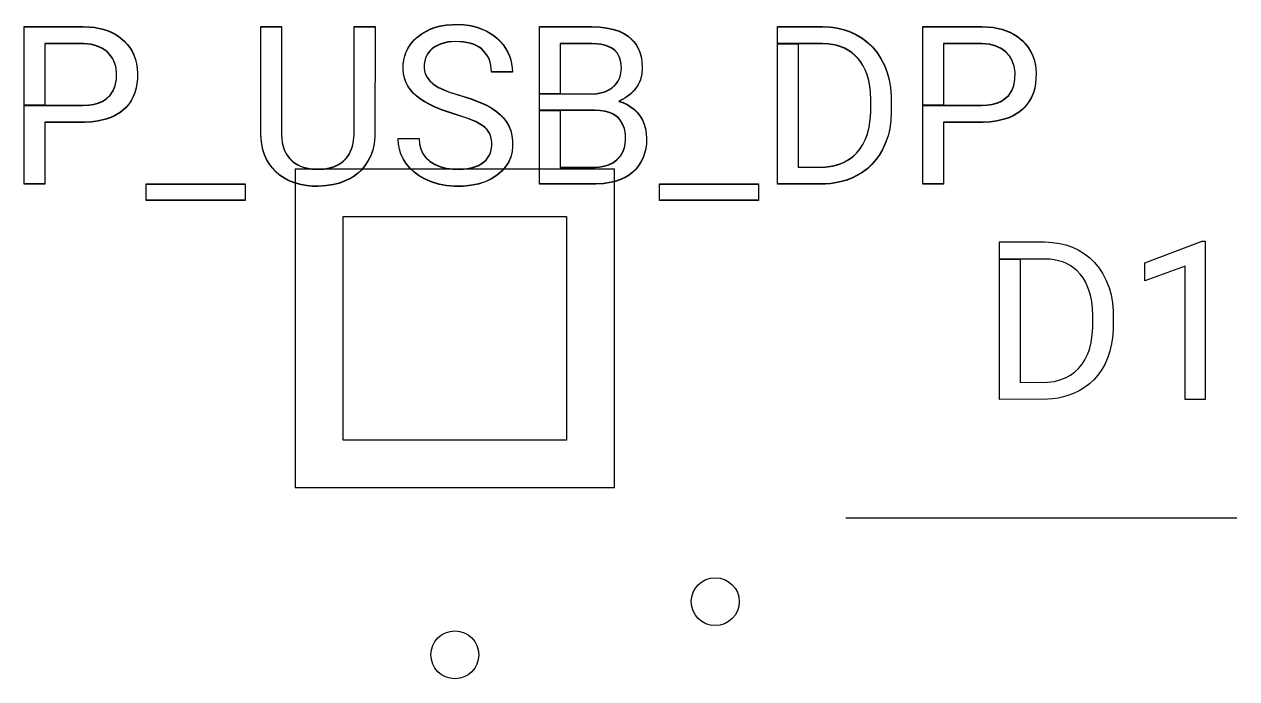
# Model space of a CAD drawing. Header units: inches. Extents: x 3.88 to 7.82, y -6.06 to -2.14.
# Drawn here: x 7.1575 to 7.4567, y -4.0707 to -3.9092 of the extents above; entities that cross this region are included whole.
import ezdxf

# ---------------------------------------------------------------- set-up
doc = ezdxf.new("R2010")
doc.units = ezdxf.units.IN
doc.header["$MEASUREMENT"] = 0
doc.layers.add('F.Silkscreen', color=41, linetype='CONTINUOUS', true_color=0xf2eda1)

msp = doc.modelspace()

# ---------------------------------------------------------------- linework, layer by layer
at = {"layer": 'F.Silkscreen', "linetype": 'CONTINUOUS'}
for p, q in [((7.15754, -3.914), (7.15754, -3.90978)), ((7.15754, -3.90978), (7.17207, -3.90978)), ((7.15754, -3.91407), (7.15754, -3.90986)), ((7.15754, -3.90986), (7.17207, -3.90986)), ((7.17207, -3.90978), (7.17361, -3.90985)), ((7.17207, -3.90986), (7.17361, -3.90993)), ((7.17361, -3.90985), (7.17489, -3.90999)), ((7.21593, -3.93624), (7.21593, -3.90978)), ((7.21593, -3.90978), (7.22101, -3.90978)), ((7.21593, -3.93632), (7.21593, -3.90986)), ((7.21593, -3.90986), (7.22101, -3.90986)), ((7.22101, -3.90978), (7.22101, -3.93647)), ((7.22101, -3.90986), (7.22101, -3.93655)), ((7.23891, -3.93651), (7.23892, -3.90978)), ((7.23891, -3.93659), (7.23892, -3.90986)), ((7.23892, -3.90978), (7.24408, -3.90978)), ((7.23892, -3.90986), (7.24408, -3.90986)), ((7.24408, -3.90978), (7.24405, -3.93705)), ((7.24408, -3.90986), (7.24405, -3.93713)), ((7.25892, -3.90998), (7.26014, -3.90965)), ((7.25892, -3.91006), (7.26014, -3.90973)), ((7.26014, -3.90965), (7.26161, -3.9094)), ((7.26014, -3.90973), (7.26161, -3.90948)), ((7.26161, -3.9094), (7.26315, -3.90926)), ((7.26161, -3.90948), (7.26315, -3.90934)), ((7.26315, -3.90926), (7.26461, -3.90924)), ((7.26315, -3.90934), (7.26461, -3.90931)), ((7.26461, -3.90924), (7.26595, -3.90931)), ((7.26461, -3.90931), (7.26595, -3.90938)), ((7.26595, -3.90931), (7.26735, -3.90949)), ((7.26595, -3.90938), (7.26735, -3.90956)), ((7.26735, -3.90949), (7.26848, -3.90972)), ((7.26735, -3.90956), (7.26848, -3.9098)), ((7.26848, -3.90972), (7.26956, -3.91003)), ((7.26848, -3.9098), (7.26956, -3.9101)), ((7.28463, -3.914), (7.28463, -3.90978)), ((7.28463, -3.90978), (7.2975, -3.90978)), ((7.28463, -3.91407), (7.28463, -3.90986)), ((7.28463, -3.90986), (7.2975, -3.90986)), ((7.2975, -3.90978), (7.29957, -3.90987)), ((7.2975, -3.90986), (7.29957, -3.90995)), ((7.29957, -3.90987), (7.30129, -3.91009)), ((7.34337, -3.914), (7.34337, -3.90978)), ((7.34337, -3.90978), (7.35447, -3.90978)), ((7.34337, -3.91407), (7.34337, -3.90986)), ((7.34337, -3.90986), (7.35447, -3.90986)), ((7.35447, -3.90978), (7.35648, -3.90989)), ((7.35447, -3.90986), (7.35648, -3.90997)), ((7.35648, -3.90989), (7.3581, -3.91013)), ((7.37923, -3.914), (7.37923, -3.90978)), ((7.37923, -3.90978), (7.39376, -3.90978)), ((7.37923, -3.91407), (7.37923, -3.90986)), ((7.37923, -3.90986), (7.39376, -3.90986)), ((7.39376, -3.90978), (7.3953, -3.90985)), ((7.39376, -3.90986), (7.3953, -3.90993)), ((7.3953, -3.90985), (7.39658, -3.90999)), ((7.17361, -3.90993), (7.17489, -3.91006)), ((7.17489, -3.90999), (7.17709, -3.91045)), ((7.17489, -3.91006), (7.17709, -3.91053)), ((7.17709, -3.91045), (7.17818, -3.9108)), ((7.17709, -3.91053), (7.17818, -3.91088)), ((7.17818, -3.9108), (7.17906, -3.91117)), ((7.17818, -3.91088), (7.17906, -3.91125)), ((7.17906, -3.91117), (7.18002, -3.91168)), ((7.17906, -3.91125), (7.18002, -3.91175)), ((7.18002, -3.91168), (7.1808, -3.91217)), ((7.18002, -3.91175), (7.1808, -3.91225)), ((7.1808, -3.91217), (7.1822, -3.91332)), ((7.1808, -3.91225), (7.1822, -3.9134)), ((7.25374, -3.91311), (7.25459, -3.91232)), ((7.25374, -3.91319), (7.25459, -3.9124)), ((7.25459, -3.91232), (7.25553, -3.91161)), ((7.25459, -3.9124), (7.25553, -3.91168)), ((7.25553, -3.91161), (7.25667, -3.91092)), ((7.25553, -3.91168), (7.25667, -3.91099)), ((7.25667, -3.91092), (7.25776, -3.9104)), ((7.25667, -3.91099), (7.25776, -3.91048)), ((7.25776, -3.9104), (7.25892, -3.90998)), ((7.25776, -3.91048), (7.25892, -3.91006)), ((7.26956, -3.91003), (7.2715, -3.91082)), ((7.26956, -3.9101), (7.2715, -3.9109)), ((7.2715, -3.91082), (7.27243, -3.91134)), ((7.2715, -3.9109), (7.27243, -3.91142)), ((7.27243, -3.91134), (7.27337, -3.91199)), ((7.27243, -3.91142), (7.27337, -3.91206)), ((7.27337, -3.91199), (7.27424, -3.9127)), ((7.27337, -3.91206), (7.27424, -3.91277)), ((7.27424, -3.9127), (7.27502, -3.91347)), ((7.27424, -3.91277), (7.27502, -3.91355)), ((7.29957, -3.90995), (7.30129, -3.91017)), ((7.30129, -3.91009), (7.30286, -3.91043)), ((7.30129, -3.91017), (7.30286, -3.91051)), ((7.30286, -3.91043), (7.30427, -3.9109)), ((7.30286, -3.91051), (7.30427, -3.91098)), ((7.30427, -3.9109), (7.30553, -3.9115)), ((7.30427, -3.91098), (7.30553, -3.91158)), ((7.30553, -3.9115), (7.30642, -3.91207)), ((7.30553, -3.91158), (7.30642, -3.91215)), ((7.30642, -3.91207), (7.30722, -3.91272)), ((7.30642, -3.91215), (7.30722, -3.9128)), ((7.30722, -3.91272), (7.30792, -3.91346)), ((7.30722, -3.9128), (7.30792, -3.91354)), ((7.35648, -3.90997), (7.3581, -3.9102)), ((7.3581, -3.91013), (7.35979, -3.91053)), ((7.3581, -3.9102), (7.35979, -3.91061)), ((7.35979, -3.91053), (7.36127, -3.91105)), ((7.35979, -3.91061), (7.36127, -3.91112)), ((7.36127, -3.91105), (7.3628, -3.91176)), ((7.36127, -3.91112), (7.3628, -3.91183)), ((7.3628, -3.91176), (7.36435, -3.9127)), ((7.3628, -3.91183), (7.36435, -3.91277)), ((7.36435, -3.9127), (7.36566, -3.9137)), ((7.36435, -3.91277), (7.36566, -3.91378)), ((7.3953, -3.90993), (7.39658, -3.91006)), ((7.39658, -3.90999), (7.39878, -3.91045)), ((7.39658, -3.91006), (7.39878, -3.91053)), ((7.39878, -3.91045), (7.39972, -3.91075)), ((7.39878, -3.91053), (7.39972, -3.91083)), ((7.39972, -3.91075), (7.40075, -3.91117)), ((7.39972, -3.91083), (7.40075, -3.91125)), ((7.40075, -3.91117), (7.40172, -3.91168)), ((7.40075, -3.91125), (7.40172, -3.91175)), ((7.40172, -3.91168), (7.40249, -3.91217)), ((7.40172, -3.91175), (7.40249, -3.91225)), ((7.40249, -3.91217), (7.4039, -3.91332)), ((7.40249, -3.91225), (7.4039, -3.9134)), ((7.15754, -3.92923), (7.15754, -3.914)), ((7.15754, -3.92931), (7.15754, -3.91407)), ((7.17215, -3.914), (7.16266, -3.914)), ((7.16266, -3.914), (7.16266, -3.92923)), ((7.17215, -3.91407), (7.16266, -3.91407)), ((7.16266, -3.91407), (7.16266, -3.92931)), ((7.17406, -3.91418), (7.17215, -3.914)), ((7.17406, -3.91426), (7.17215, -3.91407)), ((7.17547, -3.91454), (7.17406, -3.91418)), ((7.17547, -3.91462), (7.17406, -3.91426)), ((7.1768, -3.91515), (7.17547, -3.91454)), ((7.1768, -3.91523), (7.17547, -3.91462)), ((7.17796, -3.91597), (7.1768, -3.91515)), ((7.17796, -3.91605), (7.1768, -3.91523)), ((7.1822, -3.91332), (7.18301, -3.9142)), ((7.1822, -3.9134), (7.18301, -3.91428)), ((7.18301, -3.9142), (7.18362, -3.91501)), ((7.18301, -3.91428), (7.18362, -3.91509)), ((7.18362, -3.91501), (7.18415, -3.91588)), ((7.18362, -3.91509), (7.18415, -3.91596)), ((7.18415, -3.91588), (7.18459, -3.9168)), ((7.25177, -3.916), (7.25224, -3.91506)), ((7.25177, -3.91608), (7.25224, -3.91513)), ((7.25224, -3.91506), (7.25292, -3.91405)), ((7.25224, -3.91513), (7.25292, -3.91413)), ((7.25292, -3.91405), (7.25374, -3.91311)), ((7.25292, -3.91413), (7.25374, -3.91319)), ((7.25766, -3.91574), (7.25721, -3.9163)), ((7.25766, -3.91582), (7.25721, -3.91638)), ((7.2582, -3.91524), (7.25766, -3.91574)), ((7.2582, -3.91532), (7.25766, -3.91582)), ((7.25889, -3.91474), (7.2582, -3.91524)), ((7.25889, -3.91482), (7.2582, -3.91532)), ((7.25957, -3.91436), (7.25889, -3.91474)), ((7.25957, -3.91444), (7.25889, -3.91482)), ((7.26033, -3.91404), (7.25957, -3.91436)), ((7.26033, -3.91412), (7.25957, -3.91444)), ((7.26115, -3.91379), (7.26033, -3.91404)), ((7.26115, -3.91387), (7.26033, -3.91412)), ((7.26203, -3.91361), (7.26115, -3.91379)), ((7.26203, -3.91369), (7.26115, -3.91387)), ((7.264, -3.91345), (7.26203, -3.91361)), ((7.264, -3.91353), (7.26203, -3.91369)), ((7.26594, -3.91354), (7.264, -3.91345)), ((7.26594, -3.91362), (7.264, -3.91353)), ((7.26767, -3.91389), (7.26594, -3.91354)), ((7.26767, -3.91396), (7.26594, -3.91362)), ((7.26844, -3.91415), (7.26767, -3.91389)), ((7.26844, -3.91423), (7.26767, -3.91396)), ((7.26916, -3.91448), (7.26844, -3.91415)), ((7.26916, -3.91456), (7.26844, -3.91423)), ((7.26983, -3.91487), (7.26916, -3.91448)), ((7.26983, -3.91495), (7.26916, -3.91456)), ((7.27043, -3.91533), (7.26983, -3.91487)), ((7.27043, -3.91541), (7.26983, -3.91495)), ((7.27097, -3.91585), (7.27043, -3.91533)), ((7.27097, -3.91593), (7.27043, -3.91541)), ((7.27145, -3.91642), (7.27097, -3.91585)), ((7.27502, -3.91347), (7.27567, -3.91424)), ((7.27502, -3.91355), (7.27567, -3.91432)), ((7.27567, -3.91424), (7.2763, -3.91514)), ((7.27567, -3.91432), (7.2763, -3.91522)), ((7.2763, -3.91514), (7.27683, -3.9161)), ((7.2763, -3.91522), (7.27683, -3.91617)), ((7.28463, -3.92636), (7.28463, -3.914)), ((7.28463, -3.92644), (7.28463, -3.91407)), ((7.29766, -3.914), (7.28975, -3.914)), ((7.28975, -3.914), (7.28975, -3.92636)), ((7.29766, -3.91408), (7.28975, -3.91407)), ((7.28975, -3.91407), (7.28975, -3.92644)), ((7.29878, -3.91406), (7.29766, -3.914)), ((7.29878, -3.91413), (7.29766, -3.91408)), ((7.2998, -3.91418), (7.29878, -3.91406)), ((7.2998, -3.91426), (7.29878, -3.91413)), ((7.30108, -3.91448), (7.2998, -3.91418)), ((7.30108, -3.91456), (7.2998, -3.91426)), ((7.30224, -3.91496), (7.30108, -3.91448)), ((7.30224, -3.91504), (7.30108, -3.91456)), ((7.30313, -3.91555), (7.30224, -3.91496)), ((7.30313, -3.91562), (7.30224, -3.91504)), ((7.30387, -3.91635), (7.30313, -3.91555)), ((7.30387, -3.91643), (7.30313, -3.91562)), ((7.30792, -3.91346), (7.30851, -3.91427)), ((7.30792, -3.91354), (7.30851, -3.91435)), ((7.30851, -3.91427), (7.30901, -3.91516)), ((7.30851, -3.91435), (7.30901, -3.91524)), ((7.30901, -3.91516), (7.30941, -3.91613)), ((7.30901, -3.91524), (7.30941, -3.91621)), ((7.34337, -3.94447), (7.34337, -3.914)), ((7.34337, -3.914), (7.34849, -3.914)), ((7.34849, -3.914), (7.34337, -3.914)), ((7.34337, -3.94455), (7.34337, -3.91407)), ((7.34337, -3.91407), (7.34849, -3.91407)), ((7.34849, -3.91407), (7.34337, -3.91407)), ((7.34849, -3.914), (7.34849, -3.94447)), ((7.35447, -3.914), (7.34849, -3.914)), ((7.34849, -3.91407), (7.34849, -3.94455)), ((7.35447, -3.91407), (7.34849, -3.91407)), ((7.35586, -3.91406), (7.35447, -3.914)), ((7.35586, -3.91414), (7.35447, -3.91407)), ((7.357, -3.91421), (7.35586, -3.91406)), ((7.357, -3.91429), (7.35586, -3.91414)), ((7.35794, -3.91441), (7.357, -3.91421)), ((7.35794, -3.91449), (7.357, -3.91429)), ((7.35897, -3.91472), (7.35794, -3.91441)), ((7.35897, -3.9148), (7.35794, -3.91449)), ((7.3598, -3.91506), (7.35897, -3.91472)), ((7.3598, -3.91514), (7.35897, -3.9148)), ((7.36084, -3.91561), (7.3598, -3.91506)), ((7.36084, -3.91569), (7.3598, -3.91514)), ((7.36169, -3.91618), (7.36084, -3.91561)), ((7.36169, -3.91626), (7.36084, -3.91569)), ((7.36566, -3.9137), (7.36684, -3.91484)), ((7.36566, -3.91378), (7.36684, -3.91492)), ((7.36684, -3.91484), (7.36798, -3.91623)), ((7.36684, -3.91492), (7.36798, -3.91631)), ((7.37923, -3.92923), (7.37923, -3.914)), ((7.37923, -3.92931), (7.37923, -3.91407)), ((7.39384, -3.914), (7.38435, -3.914)), ((7.38435, -3.914), (7.38435, -3.92923)), ((7.39384, -3.91407), (7.38435, -3.91407)), ((7.38435, -3.91407), (7.38435, -3.92931)), ((7.39576, -3.91418), (7.39384, -3.914)), ((7.39576, -3.91426), (7.39384, -3.91407)), ((7.39716, -3.91454), (7.39576, -3.91418)), ((7.39716, -3.91462), (7.39576, -3.91426)), ((7.3985, -3.91515), (7.39716, -3.91454)), ((7.3985, -3.91523), (7.39716, -3.91462)), ((7.39965, -3.91597), (7.3985, -3.91515)), ((7.39965, -3.91605), (7.3985, -3.91523)), ((7.4039, -3.91332), (7.40461, -3.91408)), ((7.4039, -3.9134), (7.40461, -3.91416)), ((7.40461, -3.91408), (7.40523, -3.9149)), ((7.40461, -3.91416), (7.40523, -3.91497)), ((7.40523, -3.9149), (7.40584, -3.91588)), ((7.40523, -3.91497), (7.40584, -3.91596)), ((7.40584, -3.91588), (7.40628, -3.9168)), ((7.17891, -3.91699), (7.17796, -3.91597)), ((7.17891, -3.91707), (7.17796, -3.91605)), ((7.17931, -3.9176), (7.17891, -3.91699)), ((7.17931, -3.91768), (7.17891, -3.91707)), ((7.17965, -3.91825), (7.17931, -3.9176)), ((7.17965, -3.91833), (7.17931, -3.91768)), ((7.1801, -3.91959), (7.17965, -3.91825)), ((7.1801, -3.91967), (7.17965, -3.91833)), ((7.18415, -3.91596), (7.18459, -3.91688)), ((7.18459, -3.9168), (7.18498, -3.91791)), ((7.18459, -3.91688), (7.18498, -3.91799)), ((7.18498, -3.91791), (7.18524, -3.91894)), ((7.18498, -3.91799), (7.18524, -3.91902)), ((7.25103, -3.91912), (7.25116, -3.91803)), ((7.25103, -3.9192), (7.25116, -3.91811)), ((7.25116, -3.91803), (7.2514, -3.91699)), ((7.25116, -3.91811), (7.2514, -3.91707)), ((7.2514, -3.91699), (7.25177, -3.916)), ((7.2514, -3.91707), (7.25177, -3.91608)), ((7.25635, -3.91827), (7.25623, -3.91911)), ((7.25635, -3.91835), (7.25623, -3.91919)), ((7.25655, -3.91756), (7.25635, -3.91827)), ((7.25655, -3.91764), (7.25635, -3.91835)), ((7.25684, -3.9169), (7.25655, -3.91756)), ((7.25684, -3.91698), (7.25655, -3.91764)), ((7.25721, -3.9163), (7.25684, -3.9169)), ((7.25721, -3.91638), (7.25684, -3.91698)), ((7.27145, -3.9165), (7.27097, -3.91593)), ((7.27185, -3.91703), (7.27145, -3.91642)), ((7.27185, -3.91711), (7.27145, -3.9165)), ((7.27222, -3.91778), (7.27185, -3.91703)), ((7.27222, -3.91786), (7.27185, -3.91711)), ((7.2725, -3.91858), (7.27222, -3.91778)), ((7.2725, -3.91866), (7.27222, -3.91786)), ((7.27268, -3.91934), (7.2725, -3.91858)), ((7.27268, -3.91942), (7.2725, -3.91866)), ((7.27683, -3.9161), (7.27723, -3.91699)), ((7.27683, -3.91617), (7.27723, -3.91707)), ((7.27723, -3.91699), (7.27757, -3.918)), ((7.27723, -3.91707), (7.27757, -3.91808)), ((7.27757, -3.918), (7.27779, -3.91894)), ((7.27757, -3.91808), (7.27779, -3.91902)), ((7.3044, -3.91734), (7.30387, -3.91635)), ((7.3044, -3.91742), (7.30387, -3.91643)), ((7.30473, -3.91853), (7.3044, -3.91734)), ((7.30473, -3.91861), (7.3044, -3.91742)), ((7.30486, -3.92), (7.30473, -3.91853)), ((7.30486, -3.92008), (7.30473, -3.91861)), ((7.30941, -3.91613), (7.30971, -3.91718)), ((7.30941, -3.91621), (7.30971, -3.91726)), ((7.30971, -3.91718), (7.30991, -3.91831)), ((7.30971, -3.91726), (7.30991, -3.91838)), ((7.30991, -3.91831), (7.31002, -3.91998)), ((7.30991, -3.91838), (7.31002, -3.92006)), ((7.36247, -3.91684), (7.36169, -3.91618)), ((7.36247, -3.91692), (7.36169, -3.91626)), ((7.36329, -3.9177), (7.36247, -3.91684)), ((7.36329, -3.91778), (7.36247, -3.91692)), ((7.36393, -3.91854), (7.36329, -3.9177)), ((7.36393, -3.91862), (7.36329, -3.91778)), ((7.3645, -3.91946), (7.36393, -3.91854)), ((7.3645, -3.91953), (7.36393, -3.91862)), ((7.36798, -3.91623), (7.3689, -3.91765)), ((7.36798, -3.91631), (7.3689, -3.91773)), ((7.3689, -3.91765), (7.36975, -3.91932)), ((7.3689, -3.91773), (7.36975, -3.9194)), ((7.4006, -3.91699), (7.39965, -3.91597)), ((7.4006, -3.91707), (7.39965, -3.91605)), ((7.40131, -3.91817), (7.4006, -3.91699)), ((7.40131, -3.91825), (7.4006, -3.91707)), ((7.4018, -3.91959), (7.40131, -3.91817)), ((7.4018, -3.91967), (7.40131, -3.91825)), ((7.40584, -3.91596), (7.40628, -3.91688)), ((7.40628, -3.9168), (7.40668, -3.91791)), ((7.40628, -3.91688), (7.40668, -3.91799)), ((7.40668, -3.91791), (7.40693, -3.91894)), ((7.40668, -3.91799), (7.40693, -3.91902)), ((7.18032, -3.92108), (7.1801, -3.91959)), ((7.18032, -3.92115), (7.1801, -3.91967)), ((7.18028, -3.92281), (7.18032, -3.92108)), ((7.18028, -3.92289), (7.18032, -3.92115)), ((7.18524, -3.91894), (7.18542, -3.92017)), ((7.18524, -3.91902), (7.18542, -3.92025)), ((7.18542, -3.92017), (7.18549, -3.9213)), ((7.18542, -3.92025), (7.18549, -3.92138)), ((7.18549, -3.9213), (7.18546, -3.92267)), ((7.18549, -3.92138), (7.18546, -3.92275)), ((7.25102, -3.92032), (7.25103, -3.91912)), ((7.25102, -3.9204), (7.25103, -3.9192)), ((7.25113, -3.92142), (7.25102, -3.92032)), ((7.25113, -3.9215), (7.25102, -3.9204)), ((7.25136, -3.92246), (7.25113, -3.92142)), ((7.25136, -3.92254), (7.25113, -3.9215)), ((7.25623, -3.91911), (7.25621, -3.91997)), ((7.25623, -3.91919), (7.25621, -3.92005)), ((7.25621, -3.91997), (7.25629, -3.92069)), ((7.25621, -3.92005), (7.25629, -3.92077)), ((7.25629, -3.92069), (7.25646, -3.92137)), ((7.25629, -3.92077), (7.25646, -3.92145)), ((7.25646, -3.92137), (7.25691, -3.92232)), ((7.25646, -3.92145), (7.25691, -3.9224)), ((7.27282, -3.921), (7.27268, -3.91934)), ((7.27282, -3.92108), (7.27268, -3.91942)), ((7.27797, -3.921), (7.27282, -3.921)), ((7.27797, -3.92108), (7.27282, -3.92108)), ((7.27779, -3.91894), (7.27793, -3.92001)), ((7.27779, -3.91902), (7.27793, -3.92009)), ((7.27793, -3.92001), (7.27797, -3.921)), ((7.27793, -3.92009), (7.27797, -3.92108)), ((7.30448, -3.92239), (7.30477, -3.9213)), ((7.30448, -3.92247), (7.30477, -3.92138)), ((7.30477, -3.9213), (7.30486, -3.92)), ((7.30477, -3.92138), (7.30486, -3.92008)), ((7.30993, -3.92146), (7.30959, -3.92285)), ((7.30993, -3.92154), (7.30959, -3.92293)), ((7.31002, -3.91998), (7.30993, -3.92146)), ((7.31002, -3.92006), (7.30993, -3.92154)), ((7.365, -3.92044), (7.3645, -3.91946)), ((7.365, -3.92052), (7.3645, -3.91953)), ((7.36547, -3.92165), (7.365, -3.92044)), ((7.36547, -3.92173), (7.365, -3.92052)), ((7.36589, -3.92312), (7.36547, -3.92165)), ((7.36589, -3.9232), (7.36547, -3.92173)), ((7.36975, -3.91932), (7.37044, -3.92111)), ((7.36975, -3.9194), (7.37044, -3.92119)), ((7.37044, -3.92111), (7.37092, -3.92284)), ((7.37044, -3.92119), (7.37092, -3.92292)), ((7.40201, -3.92108), (7.4018, -3.91959)), ((7.40201, -3.92115), (7.4018, -3.91967)), ((7.40198, -3.92281), (7.40201, -3.92108)), ((7.40198, -3.92289), (7.40201, -3.92115)), ((7.40693, -3.91894), (7.4071, -3.92001)), ((7.40693, -3.91902), (7.4071, -3.92009)), ((7.4071, -3.92001), (7.40718, -3.9213)), ((7.4071, -3.92009), (7.40718, -3.92138)), ((7.40718, -3.9213), (7.40716, -3.92267)), ((7.40718, -3.92138), (7.40716, -3.92275)), ((7.17949, -3.92561), (7.18001, -3.92431)), ((7.17949, -3.92569), (7.18001, -3.92439)), ((7.18001, -3.92431), (7.18028, -3.92281)), ((7.18001, -3.92439), (7.18028, -3.92289)), ((7.18535, -3.92383), (7.18515, -3.92492)), ((7.18535, -3.92391), (7.18515, -3.925)), ((7.18546, -3.92267), (7.18535, -3.92383)), ((7.18546, -3.92275), (7.18535, -3.92391)), ((7.25172, -3.92346), (7.25136, -3.92246)), ((7.25172, -3.92353), (7.25136, -3.92254)), ((7.25219, -3.9244), (7.25172, -3.92346)), ((7.25219, -3.92448), (7.25172, -3.92353)), ((7.25278, -3.92529), (7.25219, -3.9244)), ((7.25278, -3.92537), (7.25219, -3.92448)), ((7.25691, -3.92232), (7.25758, -3.92318)), ((7.25691, -3.9224), (7.25758, -3.92326)), ((7.25758, -3.92318), (7.25847, -3.92397)), ((7.25758, -3.92326), (7.25847, -3.92404)), ((7.25847, -3.92397), (7.25966, -3.92472)), ((7.25847, -3.92404), (7.25966, -3.9248)), ((7.25966, -3.92472), (7.26094, -3.92534)), ((7.25966, -3.9248), (7.26094, -3.92542)), ((7.30247, -3.92497), (7.30333, -3.92422)), ((7.30247, -3.92505), (7.30333, -3.9243)), ((7.30333, -3.92422), (7.304, -3.92336)), ((7.30333, -3.9243), (7.304, -3.92344)), ((7.304, -3.92336), (7.30448, -3.92239)), ((7.304, -3.92344), (7.30448, -3.92247)), ((7.30901, -3.92414), (7.30814, -3.92539)), ((7.30901, -3.92422), (7.30814, -3.92547)), ((7.30959, -3.92285), (7.30901, -3.92414)), ((7.30959, -3.92293), (7.30901, -3.92422)), ((7.36615, -3.92452), (7.36589, -3.92312)), ((7.36615, -3.9246), (7.36589, -3.9232)), ((7.36632, -3.92602), (7.36615, -3.92452)), ((7.36632, -3.92609), (7.36615, -3.9246)), ((7.37092, -3.92284), (7.37127, -3.92482)), ((7.37092, -3.92292), (7.37127, -3.9249)), ((7.37127, -3.92482), (7.37145, -3.9269)), ((7.40118, -3.92561), (7.4017, -3.92431)), ((7.40118, -3.92569), (7.4017, -3.92439)), ((7.4017, -3.92431), (7.40198, -3.92281)), ((7.4017, -3.92439), (7.40198, -3.92289)), ((7.40704, -3.92383), (7.40684, -3.92492)), ((7.40704, -3.92391), (7.40684, -3.925)), ((7.40716, -3.92267), (7.40704, -3.92383)), ((7.40716, -3.92275), (7.40704, -3.92391)), ((7.17687, -3.92819), (7.17782, -3.92759)), ((7.17687, -3.92827), (7.17782, -3.92767)), ((7.17782, -3.92759), (7.17874, -3.92673)), ((7.17782, -3.92767), (7.17874, -3.92681)), ((7.17874, -3.92673), (7.17949, -3.92561)), ((7.17874, -3.92681), (7.17949, -3.92569)), ((7.18437, -3.92719), (7.18389, -3.92808)), ((7.18437, -3.92727), (7.18389, -3.92816)), ((7.18482, -3.9261), (7.18437, -3.92719)), ((7.18482, -3.92618), (7.18437, -3.92727)), ((7.18515, -3.92492), (7.18482, -3.9261)), ((7.18515, -3.925), (7.18482, -3.92618)), ((7.2535, -3.92614), (7.25278, -3.92529)), ((7.2535, -3.92622), (7.25278, -3.92537)), ((7.25433, -3.92693), (7.2535, -3.92614)), ((7.25433, -3.92701), (7.2535, -3.92622)), ((7.25517, -3.92759), (7.25433, -3.92693)), ((7.25517, -3.92767), (7.25433, -3.92701)), ((7.25626, -3.92831), (7.25517, -3.92759)), ((7.25626, -3.92839), (7.25517, -3.92767)), ((7.26094, -3.92534), (7.26245, -3.92595)), ((7.26094, -3.92542), (7.26245, -3.92603)), ((7.26245, -3.92595), (7.26766, -3.92757)), ((7.26245, -3.92603), (7.26766, -3.92765)), ((7.26766, -3.92757), (7.27032, -3.92859)), ((7.26766, -3.92765), (7.27032, -3.92867)), ((7.28463, -3.93045), (7.28463, -3.92636)), ((7.28463, -3.92636), (7.28975, -3.92636)), ((7.28975, -3.92636), (7.28463, -3.92636)), ((7.28463, -3.93053), (7.28463, -3.92644)), ((7.28463, -3.92644), (7.28975, -3.92644)), ((7.28975, -3.92644), (7.28463, -3.92644)), ((7.28975, -3.92636), (7.29757, -3.92636)), ((7.28975, -3.92644), (7.29757, -3.92644)), ((7.29757, -3.92636), (7.29878, -3.92629)), ((7.29757, -3.92644), (7.29878, -3.92637)), ((7.29878, -3.92629), (7.2999, -3.9261)), ((7.29878, -3.92637), (7.2999, -3.92618)), ((7.2999, -3.9261), (7.30084, -3.92582)), ((7.2999, -3.92618), (7.30084, -3.9259)), ((7.30084, -3.92582), (7.30169, -3.92545)), ((7.30084, -3.9259), (7.30169, -3.92552)), ((7.30169, -3.92545), (7.30247, -3.92497)), ((7.30169, -3.92552), (7.30247, -3.92505)), ((7.30576, -3.92743), (7.30427, -3.92821)), ((7.30576, -3.92751), (7.30427, -3.92829)), ((7.30705, -3.92649), (7.30576, -3.92743)), ((7.30705, -3.92657), (7.30576, -3.92751)), ((7.30814, -3.92539), (7.30705, -3.92649)), ((7.30814, -3.92547), (7.30705, -3.92657)), ((7.3664, -3.92781), (7.36632, -3.92602)), ((7.3664, -3.92788), (7.36632, -3.92609)), ((7.36639, -3.93089), (7.3664, -3.92781)), ((7.37127, -3.9249), (7.37145, -3.92698)), ((7.37145, -3.9269), (7.37147, -3.93089)), ((7.37145, -3.92698), (7.37147, -3.93097)), ((7.39856, -3.92819), (7.39951, -3.92759)), ((7.39856, -3.92827), (7.39951, -3.92767)), ((7.39951, -3.92759), (7.40043, -3.92673)), ((7.39951, -3.92767), (7.40043, -3.92681)), ((7.40043, -3.92673), (7.40118, -3.92561)), ((7.40043, -3.92681), (7.40118, -3.92569)), ((7.40607, -3.92719), (7.40559, -3.92808)), ((7.40607, -3.92727), (7.40559, -3.92816)), ((7.40651, -3.9261), (7.40607, -3.92719)), ((7.40651, -3.92618), (7.40607, -3.92727)), ((7.40684, -3.92492), (7.40651, -3.9261)), ((7.40684, -3.925), (7.40651, -3.92618)), ((7.15754, -3.94864), (7.15754, -3.92923)), ((7.15754, -3.92923), (7.16266, -3.92923)), ((7.16266, -3.92923), (7.15754, -3.92923)), ((7.15754, -3.94872), (7.15754, -3.92931)), ((7.15754, -3.92931), (7.16266, -3.92931)), ((7.16266, -3.92931), (7.15754, -3.92931)), ((7.16266, -3.92923), (7.172, -3.92923)), ((7.16266, -3.92931), (7.172, -3.92931)), ((7.172, -3.92923), (7.17346, -3.92915)), ((7.172, -3.92931), (7.17346, -3.92923)), ((7.17346, -3.92915), (7.17468, -3.92896)), ((7.17346, -3.92923), (7.17468, -3.92904)), ((7.17468, -3.92896), (7.17588, -3.92862)), ((7.17468, -3.92904), (7.17588, -3.9287)), ((7.17588, -3.92862), (7.17687, -3.92819)), ((7.17588, -3.9287), (7.17687, -3.92827)), ((7.18195, -3.93037), (7.18126, -3.93092)), ((7.18195, -3.93045), (7.18126, -3.93099)), ((7.18258, -3.92978), (7.18195, -3.93037)), ((7.18258, -3.92985), (7.18195, -3.93045)), ((7.18333, -3.92891), (7.18258, -3.92978)), ((7.18333, -3.92898), (7.18258, -3.92985)), ((7.18389, -3.92808), (7.18333, -3.92891)), ((7.18389, -3.92816), (7.18333, -3.92898)), ((7.25749, -3.92899), (7.25626, -3.92831)), ((7.25749, -3.92907), (7.25626, -3.92839)), ((7.25887, -3.92964), (7.25749, -3.92899)), ((7.25887, -3.92972), (7.25749, -3.92907)), ((7.26039, -3.93025), (7.25887, -3.92964)), ((7.26039, -3.93033), (7.25887, -3.92972)), ((7.26364, -3.93132), (7.26039, -3.93025)), ((7.26364, -3.9314), (7.26039, -3.93033)), ((7.27032, -3.92859), (7.27166, -3.92922)), ((7.27032, -3.92867), (7.27166, -3.9293)), ((7.27166, -3.92922), (7.27283, -3.92989)), ((7.27166, -3.9293), (7.27283, -3.92997)), ((7.27283, -3.92989), (7.27387, -3.93059)), ((7.27283, -3.92997), (7.27387, -3.93067)), ((7.27387, -3.93059), (7.27486, -3.93139)), ((7.27387, -3.93067), (7.27486, -3.93147)), ((7.28463, -3.94447), (7.28463, -3.93045)), ((7.28463, -3.93045), (7.28975, -3.93045)), ((7.28975, -3.93045), (7.28463, -3.93045)), ((7.28463, -3.94455), (7.28463, -3.93053)), ((7.28463, -3.93053), (7.28975, -3.93053)), ((7.28975, -3.93053), (7.28463, -3.93053)), ((7.28975, -3.93045), (7.28975, -3.94447)), ((7.29829, -3.93045), (7.28975, -3.93045)), ((7.28975, -3.93053), (7.28975, -3.94455)), ((7.29829, -3.93053), (7.28975, -3.93053)), ((7.29965, -3.93051), (7.29829, -3.93045)), ((7.29965, -3.93059), (7.29829, -3.93053)), ((7.30088, -3.9307), (7.29965, -3.93051)), ((7.30088, -3.93078), (7.29965, -3.93059)), ((7.30198, -3.93101), (7.30088, -3.9307)), ((7.30198, -3.93109), (7.30088, -3.93078)), ((7.30427, -3.92821), (7.30532, -3.92855)), ((7.30427, -3.92829), (7.30532, -3.92863)), ((7.30532, -3.92855), (7.30636, -3.92904)), ((7.30532, -3.92863), (7.30636, -3.92912)), ((7.30636, -3.92904), (7.30724, -3.92958)), ((7.30636, -3.92912), (7.30724, -3.92966)), ((7.30724, -3.92958), (7.30804, -3.93022)), ((7.30724, -3.92966), (7.30804, -3.9303)), ((7.30804, -3.93022), (7.30882, -3.93103)), ((7.30804, -3.9303), (7.30882, -3.93111)), ((7.36639, -3.93097), (7.3664, -3.92788)), ((7.37923, -3.94864), (7.37923, -3.92923)), ((7.37923, -3.92923), (7.38435, -3.92923)), ((7.38435, -3.92923), (7.37923, -3.92923)), ((7.37923, -3.94872), (7.37923, -3.92931)), ((7.37923, -3.92931), (7.38435, -3.92931)), ((7.38435, -3.92931), (7.37923, -3.92931)), ((7.38435, -3.92923), (7.39369, -3.92923)), ((7.38435, -3.92931), (7.39369, -3.92931)), ((7.39369, -3.92923), (7.39515, -3.92915)), ((7.39369, -3.92931), (7.39515, -3.92923)), ((7.39515, -3.92915), (7.39637, -3.92896)), ((7.39515, -3.92923), (7.39637, -3.92904)), ((7.39637, -3.92896), (7.39757, -3.92862)), ((7.39637, -3.92904), (7.39757, -3.9287)), ((7.39757, -3.92862), (7.39856, -3.92819)), ((7.39757, -3.9287), (7.39856, -3.92827)), ((7.40364, -3.93037), (7.40295, -3.93092)), ((7.40364, -3.93045), (7.40295, -3.93099)), ((7.40428, -3.92978), (7.40364, -3.93037)), ((7.40428, -3.92985), (7.40364, -3.93045)), ((7.40502, -3.92891), (7.40428, -3.92978)), ((7.40502, -3.92898), (7.40428, -3.92985)), ((7.40559, -3.92808), (7.40502, -3.92891)), ((7.40559, -3.92816), (7.40502, -3.92898)), ((7.17241, -3.9334), (7.16266, -3.93341)), ((7.16266, -3.93341), (7.16266, -3.94864)), ((7.17241, -3.93348), (7.16266, -3.93348)), ((7.16266, -3.93348), (7.16266, -3.94872)), ((7.17417, -3.9333), (7.17241, -3.9334)), ((7.17417, -3.93338), (7.17241, -3.93348)), ((7.1758, -3.93308), (7.17417, -3.9333)), ((7.1758, -3.93316), (7.17417, -3.93338)), ((7.1778, -3.9326), (7.1758, -3.93308)), ((7.1778, -3.93268), (7.1758, -3.93316)), ((7.17886, -3.93222), (7.1778, -3.9326)), ((7.17886, -3.9323), (7.1778, -3.93268)), ((7.17971, -3.93184), (7.17886, -3.93222)), ((7.17971, -3.93192), (7.17886, -3.9323)), ((7.18126, -3.93092), (7.17971, -3.93184)), ((7.18126, -3.93099), (7.17971, -3.93192)), ((7.2666, -3.93228), (7.26364, -3.93132)), ((7.2666, -3.93236), (7.26364, -3.9314)), ((7.26893, -3.93324), (7.2666, -3.93228)), ((7.26893, -3.93332), (7.2666, -3.93236)), ((7.27062, -3.9342), (7.26893, -3.93324)), ((7.27062, -3.93428), (7.26893, -3.93332)), ((7.27486, -3.93139), (7.27576, -3.9323)), ((7.27486, -3.93147), (7.27576, -3.93238)), ((7.27576, -3.9323), (7.2765, -3.93327)), ((7.27576, -3.93238), (7.2765, -3.93335)), ((7.2765, -3.93327), (7.2771, -3.93431)), ((7.2765, -3.93335), (7.2771, -3.93439)), ((7.30279, -3.93136), (7.30198, -3.93101)), ((7.30279, -3.93144), (7.30198, -3.93109)), ((7.30364, -3.9319), (7.30279, -3.93136)), ((7.30364, -3.93198), (7.30279, -3.93144)), ((7.30413, -3.93233), (7.30364, -3.9319)), ((7.30413, -3.93241), (7.30364, -3.93198)), ((7.30457, -3.93281), (7.30413, -3.93233)), ((7.30457, -3.93289), (7.30413, -3.93241)), ((7.30518, -3.93378), (7.30457, -3.93281)), ((7.30518, -3.93386), (7.30457, -3.93289)), ((7.30561, -3.93493), (7.30518, -3.93378)), ((7.30882, -3.93103), (7.30951, -3.93194)), ((7.30882, -3.93111), (7.30951, -3.93202)), ((7.30951, -3.93194), (7.31004, -3.93284)), ((7.30951, -3.93202), (7.31004, -3.93292)), ((7.31004, -3.93284), (7.3105, -3.93388)), ((7.31004, -3.93292), (7.3105, -3.93396)), ((7.36601, -3.93457), (7.36628, -3.9327)), ((7.36601, -3.93465), (7.36628, -3.93278)), ((7.36628, -3.9327), (7.36639, -3.93089)), ((7.36628, -3.93278), (7.36639, -3.93097)), ((7.37136, -3.93288), (7.37107, -3.93493)), ((7.37136, -3.93296), (7.37107, -3.93501)), ((7.37147, -3.93089), (7.37136, -3.93288)), ((7.37147, -3.93097), (7.37136, -3.93296)), ((7.3941, -3.9334), (7.38435, -3.93341)), ((7.38435, -3.93341), (7.38435, -3.94864)), ((7.3941, -3.93348), (7.38435, -3.93348)), ((7.38435, -3.93348), (7.38435, -3.94872)), ((7.39586, -3.9333), (7.3941, -3.9334)), ((7.39586, -3.93338), (7.3941, -3.93348)), ((7.3975, -3.93308), (7.39586, -3.9333)), ((7.3975, -3.93316), (7.39586, -3.93338)), ((7.39949, -3.9326), (7.3975, -3.93308)), ((7.39949, -3.93268), (7.3975, -3.93316)), ((7.40055, -3.93222), (7.39949, -3.9326)), ((7.40055, -3.9323), (7.39949, -3.93268)), ((7.40141, -3.93184), (7.40055, -3.93222)), ((7.40141, -3.93192), (7.40055, -3.9323)), ((7.40295, -3.93092), (7.40141, -3.93184)), ((7.40295, -3.93099), (7.40141, -3.93192)), ((7.21598, -3.93753), (7.21593, -3.93624)), ((7.21598, -3.93761), (7.21593, -3.93632)), ((7.22101, -3.93647), (7.22121, -3.93842)), ((7.22101, -3.93655), (7.22121, -3.9385)), ((7.23871, -3.93846), (7.23891, -3.93651)), ((7.23871, -3.93854), (7.23891, -3.93659)), ((7.27119, -3.93464), (7.27062, -3.9342)), ((7.27119, -3.93472), (7.27062, -3.93428)), ((7.27172, -3.9352), (7.27119, -3.93464)), ((7.27172, -3.93528), (7.27119, -3.93472)), ((7.27219, -3.93588), (7.27172, -3.9352)), ((7.27219, -3.93596), (7.27172, -3.93528)), ((7.27254, -3.93663), (7.27219, -3.93588)), ((7.27254, -3.93671), (7.27219, -3.93596)), ((7.27277, -3.93746), (7.27254, -3.93663)), ((7.27277, -3.93754), (7.27254, -3.93671)), ((7.2771, -3.93431), (7.27756, -3.93544)), ((7.2771, -3.93439), (7.27756, -3.93552)), ((7.27756, -3.93544), (7.27786, -3.93665)), ((7.27756, -3.93552), (7.27786, -3.93673)), ((7.27786, -3.93665), (7.27803, -3.93794)), ((7.27786, -3.93673), (7.27803, -3.93802)), ((7.30561, -3.93501), (7.30518, -3.93386)), ((7.30586, -3.93624), (7.30561, -3.93493)), ((7.30586, -3.93632), (7.30561, -3.93501)), ((7.30592, -3.9379), (7.30586, -3.93624)), ((7.30592, -3.93798), (7.30586, -3.93632)), ((7.3105, -3.93388), (7.31082, -3.93499)), ((7.3105, -3.93396), (7.31082, -3.93507)), ((7.31082, -3.93499), (7.31102, -3.93617)), ((7.31082, -3.93507), (7.31102, -3.93625)), ((7.31102, -3.93617), (7.31108, -3.93731)), ((7.31102, -3.93625), (7.31108, -3.93739)), ((7.36504, -3.93771), (7.36557, -3.93629)), ((7.36504, -3.93778), (7.36557, -3.93637)), ((7.36557, -3.93629), (7.36601, -3.93457)), ((7.36557, -3.93637), (7.36601, -3.93465)), ((7.37065, -3.93673), (7.37007, -3.93842)), ((7.37065, -3.9368), (7.37007, -3.9385)), ((7.37107, -3.93493), (7.37065, -3.93673)), ((7.37107, -3.93501), (7.37065, -3.9368)), ((7.21613, -3.93877), (7.21598, -3.93753)), ((7.21613, -3.93885), (7.21598, -3.93761)), ((7.2164, -3.9401), (7.21613, -3.93877)), ((7.2164, -3.94018), (7.21613, -3.93885)), ((7.22121, -3.93842), (7.22142, -3.93931)), ((7.22121, -3.9385), (7.22142, -3.93939)), ((7.22142, -3.93931), (7.2217, -3.94014)), ((7.22142, -3.93939), (7.2217, -3.94022)), ((7.23822, -3.94016), (7.23851, -3.93934)), ((7.23822, -3.94024), (7.23851, -3.93942)), ((7.23851, -3.93934), (7.23871, -3.93846)), ((7.23851, -3.93942), (7.23871, -3.93854)), ((7.24387, -3.93867), (7.24353, -3.9402)), ((7.24387, -3.93875), (7.24353, -3.94028)), ((7.24405, -3.93705), (7.24387, -3.93867)), ((7.24405, -3.93713), (7.24387, -3.93875)), ((7.24986, -3.93873), (7.24979, -3.93738)), ((7.24979, -3.93738), (7.25494, -3.93738)), ((7.24986, -3.93881), (7.24979, -3.93746)), ((7.24979, -3.93746), (7.25494, -3.93746)), ((7.2501, -3.94002), (7.24986, -3.93873)), ((7.2501, -3.94009), (7.24986, -3.93881)), ((7.25494, -3.93738), (7.25505, -3.93875)), ((7.25494, -3.93746), (7.25505, -3.93882)), ((7.25505, -3.93875), (7.25537, -3.93999)), ((7.25505, -3.93882), (7.25537, -3.94007)), ((7.27276, -3.94016), (7.27288, -3.93924)), ((7.27276, -3.94024), (7.27288, -3.93932)), ((7.27288, -3.93828), (7.27277, -3.93746)), ((7.27288, -3.93836), (7.27277, -3.93754)), ((7.27288, -3.93924), (7.27288, -3.93828)), ((7.27288, -3.93932), (7.27288, -3.93836)), ((7.27804, -3.93934), (7.2779, -3.9406)), ((7.27804, -3.93942), (7.2779, -3.94068)), ((7.27803, -3.93794), (7.27804, -3.93934)), ((7.27803, -3.93802), (7.27804, -3.93942)), ((7.30534, -3.94054), (7.30574, -3.9393)), ((7.30534, -3.94062), (7.30574, -3.93937)), ((7.30574, -3.9393), (7.30592, -3.9379)), ((7.30574, -3.93937), (7.30592, -3.93798)), ((7.31103, -3.9387), (7.31087, -3.9399)), ((7.31103, -3.93877), (7.31087, -3.93998)), ((7.31108, -3.93731), (7.31103, -3.9387)), ((7.31108, -3.93739), (7.31103, -3.93877)), ((7.36378, -3.93992), (7.36446, -3.93886)), ((7.36378, -3.94), (7.36446, -3.93894)), ((7.36446, -3.93886), (7.36504, -3.93771)), ((7.36446, -3.93894), (7.36504, -3.93778)), ((7.37007, -3.93842), (7.36929, -3.94015)), ((7.37007, -3.9385), (7.36929, -3.94023)), ((7.21679, -3.94134), (7.2164, -3.9401)), ((7.21679, -3.94142), (7.2164, -3.94018)), ((7.21731, -3.94251), (7.21679, -3.94134)), ((7.21731, -3.94259), (7.21679, -3.94142)), ((7.21794, -3.94359), (7.21731, -3.94251)), ((7.21794, -3.94367), (7.21731, -3.94259)), ((7.2217, -3.94014), (7.22226, -3.94127)), ((7.2217, -3.94022), (7.22226, -3.94135)), ((7.22226, -3.94127), (7.22298, -3.94228)), ((7.22226, -3.94135), (7.22298, -3.94236)), ((7.22298, -3.94228), (7.22378, -3.94307)), ((7.22298, -3.94236), (7.22378, -3.94315)), ((7.23615, -3.94307), (7.23701, -3.94221)), ((7.23615, -3.94315), (7.23701, -3.94228)), ((7.23701, -3.94221), (7.23767, -3.94129)), ((7.23701, -3.94228), (7.23767, -3.94137)), ((7.23767, -3.94129), (7.23822, -3.94016)), ((7.23767, -3.94137), (7.23822, -3.94024)), ((7.24302, -3.94163), (7.24235, -3.94296)), ((7.24302, -3.94171), (7.24235, -3.94304)), ((7.24353, -3.9402), (7.24302, -3.94163)), ((7.24353, -3.94028), (7.24302, -3.94171)), ((7.25049, -3.94125), (7.2501, -3.94002)), ((7.25049, -3.94132), (7.2501, -3.94009)), ((7.25108, -3.9425), (7.25049, -3.94125)), ((7.25108, -3.94258), (7.25049, -3.94132)), ((7.25186, -3.94369), (7.25108, -3.9425)), ((7.25186, -3.94377), (7.25108, -3.94258)), ((7.25537, -3.93999), (7.25591, -3.94111)), ((7.25537, -3.94007), (7.25591, -3.94119)), ((7.25591, -3.94111), (7.25666, -3.94211)), ((7.25591, -3.94119), (7.25666, -3.94219)), ((7.25666, -3.94211), (7.25762, -3.943)), ((7.25666, -3.94219), (7.25762, -3.94308)), ((7.27059, -3.94343), (7.27147, -3.94266)), ((7.27059, -3.94351), (7.27147, -3.94274)), ((7.27147, -3.94266), (7.27217, -3.94171)), ((7.27147, -3.94274), (7.27217, -3.94179)), ((7.27217, -3.94171), (7.27254, -3.94093)), ((7.27217, -3.94179), (7.27254, -3.94101)), ((7.27254, -3.94093), (7.27276, -3.94016)), ((7.27254, -3.94101), (7.27276, -3.94024)), ((7.27757, -3.94191), (7.27701, -3.94325)), ((7.27757, -3.94199), (7.27701, -3.94332)), ((7.2779, -3.9406), (7.27757, -3.94191)), ((7.2779, -3.94068), (7.27757, -3.94199)), ((7.3028, -3.94336), (7.30378, -3.94264)), ((7.3028, -3.94344), (7.30378, -3.94272)), ((7.30378, -3.94264), (7.30465, -3.9417)), ((7.30378, -3.94272), (7.30465, -3.94178)), ((7.30465, -3.9417), (7.30534, -3.94054)), ((7.30465, -3.94178), (7.30534, -3.94062)), ((7.31024, -3.9421), (7.30969, -3.94321)), ((7.31024, -3.94218), (7.30969, -3.94329)), ((7.31061, -3.94103), (7.31024, -3.9421)), ((7.31061, -3.94111), (7.31024, -3.94218)), ((7.31087, -3.9399), (7.31061, -3.94103)), ((7.31087, -3.93998), (7.31061, -3.94111)), ((7.3597, -3.9433), (7.3609, -3.94264)), ((7.3597, -3.94338), (7.3609, -3.94272)), ((7.3609, -3.94264), (7.362, -3.94183)), ((7.3609, -3.94272), (7.362, -3.94191)), ((7.362, -3.94183), (7.36288, -3.941)), ((7.362, -3.94191), (7.36288, -3.94107)), ((7.36288, -3.941), (7.36378, -3.93992)), ((7.36288, -3.94107), (7.36378, -3.94)), ((7.36768, -3.94263), (7.36668, -3.94377)), ((7.36768, -3.94271), (7.36668, -3.94385)), ((7.36849, -3.9415), (7.36768, -3.94263)), ((7.36849, -3.94158), (7.36768, -3.94271)), ((7.36929, -3.94015), (7.36849, -3.9415)), ((7.36929, -3.94023), (7.36849, -3.94158)), ((7.21868, -3.94459), (7.21794, -3.94359)), ((7.21868, -3.94467), (7.21794, -3.94367)), ((7.21955, -3.94551), (7.21868, -3.94459)), ((7.21955, -3.94559), (7.21868, -3.94467)), ((7.22064, -3.94644), (7.21955, -3.94551)), ((7.22064, -3.94652), (7.21955, -3.94559)), ((7.22378, -3.94307), (7.22479, -3.94378)), ((7.22378, -3.94315), (7.22479, -3.94386)), ((7.22441, -3.94488), (7.22441, -4.02362)), ((7.22441, -3.94488), (7.30315, -3.94488)), ((7.22479, -3.94378), (7.22584, -3.94429)), ((7.22479, -3.94386), (7.22584, -3.94436)), ((7.22584, -3.94429), (7.22711, -3.94468)), ((7.22584, -3.94436), (7.22711, -3.94476)), ((7.22711, -3.94468), (7.22853, -3.94491)), ((7.22711, -3.94476), (7.22853, -3.94499)), ((7.22853, -3.94491), (7.22994, -3.94498)), ((7.22853, -3.94499), (7.22994, -3.94506)), ((7.22994, -3.94498), (7.23151, -3.9449)), ((7.22994, -3.94506), (7.23151, -3.94498)), ((7.23151, -3.9449), (7.23281, -3.94468)), ((7.23151, -3.94498), (7.23281, -3.94476)), ((7.23281, -3.94468), (7.234, -3.94432)), ((7.23281, -3.94476), (7.234, -3.9444)), ((7.234, -3.94432), (7.23515, -3.94378)), ((7.234, -3.9444), (7.23515, -3.94386)), ((7.23515, -3.94378), (7.23615, -3.94307)), ((7.23515, -3.94386), (7.23615, -3.94315)), ((7.24072, -3.94511), (7.23983, -3.94594)), ((7.24072, -3.94519), (7.23983, -3.94602)), ((7.2416, -3.94407), (7.24072, -3.94511)), ((7.2416, -3.94415), (7.24072, -3.94519)), ((7.24235, -3.94296), (7.2416, -3.94407)), ((7.24235, -3.94304), (7.2416, -3.94415)), ((7.25272, -3.94471), (7.25186, -3.94369)), ((7.25272, -3.94479), (7.25186, -3.94377)), ((7.25379, -3.9457), (7.25272, -3.94471)), ((7.25379, -3.94578), (7.25272, -3.94479)), ((7.25493, -3.94653), (7.25379, -3.9457)), ((7.25493, -3.94661), (7.25379, -3.94578)), ((7.25762, -3.943), (7.25886, -3.94378)), ((7.25762, -3.94308), (7.25886, -3.94386)), ((7.25886, -3.94378), (7.26015, -3.94433)), ((7.25886, -3.94386), (7.26015, -3.94441)), ((7.26015, -3.94433), (7.2616, -3.94472)), ((7.26015, -3.94441), (7.2616, -3.94479)), ((7.2616, -3.94472), (7.26332, -3.94494)), ((7.2616, -3.94479), (7.26332, -3.94502)), ((7.26332, -3.94494), (7.26513, -3.94497)), ((7.26332, -3.94502), (7.26513, -3.94505)), ((7.26513, -3.94497), (7.26686, -3.94482)), ((7.26513, -3.94505), (7.26686, -3.9449)), ((7.26686, -3.94482), (7.26828, -3.94451)), ((7.26686, -3.9449), (7.26828, -3.94459)), ((7.26828, -3.94451), (7.26953, -3.94405)), ((7.26828, -3.94459), (7.26953, -3.94413)), ((7.26953, -3.94405), (7.27059, -3.94343)), ((7.26953, -3.94413), (7.27059, -3.94351)), ((7.27532, -3.94548), (7.27412, -3.9465)), ((7.27532, -3.94556), (7.27412, -3.94657)), ((7.2763, -3.94436), (7.27532, -3.94548)), ((7.2763, -3.94444), (7.27532, -3.94556)), ((7.27701, -3.94325), (7.2763, -3.94436)), ((7.27701, -3.94332), (7.2763, -3.94444)), ((7.28463, -3.94864), (7.28463, -3.94447)), ((7.28463, -3.94872), (7.28463, -3.94455)), ((7.28975, -3.94447), (7.29843, -3.94447)), ((7.28975, -3.94455), (7.29843, -3.94455)), ((7.29843, -3.94447), (7.2994, -3.94441)), ((7.29843, -3.94455), (7.2994, -3.94449)), ((7.2994, -3.94441), (7.3003, -3.94428)), ((7.2994, -3.94449), (7.3003, -3.94436)), ((7.3003, -3.94428), (7.30158, -3.94394)), ((7.3003, -3.94436), (7.30158, -3.94401)), ((7.30158, -3.94394), (7.3028, -3.94336)), ((7.30158, -3.94401), (7.3028, -3.94344)), ((7.30315, -4.02362), (7.30315, -3.94488)), ((7.30759, -3.94574), (7.30668, -3.94643)), ((7.3084, -3.94497), (7.30759, -3.94574)), ((7.3084, -3.94505), (7.30759, -3.94582)), ((7.3091, -3.94412), (7.3084, -3.94497)), ((7.3091, -3.9442), (7.3084, -3.94505)), ((7.30969, -3.94321), (7.3091, -3.94412)), ((7.30969, -3.94329), (7.3091, -3.9442)), ((7.34337, -3.94864), (7.34337, -3.94447)), ((7.34337, -3.94872), (7.34337, -3.94455)), ((7.34849, -3.94447), (7.35514, -3.94442)), ((7.34849, -3.94455), (7.35514, -3.9445)), ((7.35514, -3.94442), (7.357, -3.94418)), ((7.35514, -3.9445), (7.357, -3.94425)), ((7.357, -3.94418), (7.35855, -3.94376)), ((7.357, -3.94425), (7.35855, -3.94384)), ((7.35855, -3.94376), (7.3597, -3.9433)), ((7.35855, -3.94384), (7.3597, -3.94338)), ((7.36436, -3.9457), (7.36304, -3.9465)), ((7.36436, -3.94578), (7.36304, -3.94658)), ((7.36557, -3.94479), (7.36436, -3.9457)), ((7.36557, -3.94487), (7.36436, -3.94578)), ((7.36668, -3.94377), (7.36557, -3.94479)), ((7.36668, -3.94385), (7.36557, -3.94487)), ((7.16266, -3.94864), (7.15754, -3.94864)), ((7.16266, -3.94872), (7.15754, -3.94872)), ((7.18762, -3.95266), (7.18762, -3.94864)), ((7.18762, -3.94864), (7.21207, -3.94864)), ((7.18762, -3.95274), (7.18762, -3.94872)), ((7.18762, -3.94872), (7.21207, -3.94872)), ((7.21207, -3.94864), (7.21207, -3.95266)), ((7.21207, -3.94872), (7.21207, -3.95274)), ((7.2217, -3.94716), (7.22064, -3.94644)), ((7.2217, -3.94724), (7.22064, -3.94652)), ((7.22299, -3.94784), (7.2217, -3.94716)), ((7.22299, -3.94792), (7.2217, -3.94724)), ((7.22437, -3.94838), (7.22299, -3.94784)), ((7.22437, -3.94846), (7.22299, -3.94792)), ((7.22586, -3.94878), (7.22437, -3.94838)), ((7.22586, -3.94886), (7.22437, -3.94846)), ((7.22728, -3.94903), (7.22586, -3.94878)), ((7.23377, -3.94878), (7.23204, -3.94905)), ((7.23522, -3.94841), (7.23377, -3.94878)), ((7.23522, -3.94849), (7.23377, -3.94886)), ((7.23643, -3.94798), (7.23522, -3.94841)), ((7.23643, -3.94806), (7.23522, -3.94849)), ((7.2377, -3.94739), (7.23643, -3.94798)), ((7.2377, -3.94747), (7.23643, -3.94806)), ((7.23875, -3.94676), (7.2377, -3.94739)), ((7.23875, -3.94684), (7.2377, -3.94747)), ((7.23983, -3.94594), (7.23875, -3.94676)), ((7.23983, -3.94602), (7.23875, -3.94684)), ((7.25639, -3.94736), (7.25493, -3.94653)), ((7.25639, -3.94744), (7.25493, -3.94661)), ((7.25813, -3.9481), (7.25639, -3.94736)), ((7.25813, -3.94818), (7.25639, -3.94744)), ((7.25994, -3.94865), (7.25813, -3.9481)), ((7.25994, -3.94873), (7.25813, -3.94818)), ((7.26169, -3.94899), (7.25994, -3.94865)), ((7.26169, -3.94907), (7.25994, -3.94873)), ((7.26959, -3.9486), (7.26779, -3.94897)), ((7.26959, -3.94868), (7.26779, -3.94904)), ((7.27125, -3.94807), (7.26959, -3.9486)), ((7.27125, -3.94815), (7.26959, -3.94868)), ((7.27276, -3.94737), (7.27125, -3.94807)), ((7.27276, -3.94745), (7.27125, -3.94815)), ((7.27412, -3.9465), (7.27276, -3.94737)), ((7.27412, -3.94657), (7.27276, -3.94745)), ((7.29867, -3.94864), (7.28463, -3.94864)), ((7.29867, -3.94871), (7.28463, -3.94872)), ((7.30049, -3.94852), (7.29867, -3.94864)), ((7.30049, -3.9486), (7.29867, -3.94871)), ((7.30234, -3.94822), (7.30049, -3.94852)), ((7.30234, -3.9483), (7.30049, -3.9486)), ((7.30343, -3.94794), (7.30234, -3.94822)), ((7.30343, -3.94802), (7.30234, -3.9483)), ((7.3046, -3.94753), (7.30343, -3.94794)), ((7.3046, -3.94761), (7.30343, -3.94802)), ((7.30568, -3.94703), (7.3046, -3.94753)), ((7.30568, -3.94711), (7.3046, -3.94761)), ((7.30668, -3.94643), (7.30568, -3.94703)), ((7.30668, -3.94651), (7.30568, -3.94711)), ((7.30759, -3.94582), (7.30668, -3.94651)), ((7.31427, -3.95266), (7.31427, -3.94864)), ((7.31427, -3.94864), (7.33872, -3.94864)), ((7.31427, -3.95274), (7.31427, -3.94872)), ((7.31427, -3.94872), (7.33872, -3.94872)), ((7.33872, -3.94864), (7.33872, -3.95266)), ((7.33872, -3.94872), (7.33872, -3.95274)), ((7.35525, -3.94861), (7.34337, -3.94864)), ((7.35525, -3.94869), (7.34337, -3.94872)), ((7.3565, -3.9485), (7.35525, -3.94861)), ((7.3565, -3.94858), (7.35525, -3.94869)), ((7.35786, -3.9483), (7.3565, -3.9485)), ((7.35786, -3.94838), (7.3565, -3.94858)), ((7.35903, -3.94805), (7.35786, -3.9483)), ((7.35903, -3.94813), (7.35786, -3.94838)), ((7.36029, -3.94769), (7.35903, -3.94805)), ((7.36029, -3.94777), (7.35903, -3.94813)), ((7.36177, -3.94712), (7.36029, -3.94769)), ((7.36177, -3.9472), (7.36029, -3.94777)), ((7.36304, -3.9465), (7.36177, -3.94712)), ((7.36304, -3.94658), (7.36177, -3.9472)), ((7.38435, -3.94864), (7.37923, -3.94864)), ((7.38435, -3.94872), (7.37923, -3.94872)), ((7.22728, -3.94911), (7.22586, -3.94886)), ((7.22858, -3.94915), (7.22728, -3.94903)), ((7.22858, -3.94923), (7.22728, -3.94911)), ((7.22994, -3.94919), (7.22858, -3.94915)), ((7.22994, -3.94927), (7.22858, -3.94923)), ((7.23204, -3.94905), (7.22994, -3.94919)), ((7.23204, -3.94913), (7.22994, -3.94927)), ((7.23377, -3.94886), (7.23204, -3.94913)), ((7.26364, -3.94917), (7.26169, -3.94899)), ((7.26364, -3.94925), (7.26169, -3.94907)), ((7.26583, -3.94916), (7.26364, -3.94917)), ((7.26583, -3.94924), (7.26364, -3.94925)), ((7.26779, -3.94897), (7.26583, -3.94916)), ((7.26779, -3.94904), (7.26583, -3.94924)), ((7.21207, -3.95266), (7.18762, -3.95266)), ((7.21207, -3.95274), (7.18762, -3.95274)), ((7.33872, -3.95266), (7.31427, -3.95266)), ((7.33872, -3.95274), (7.31427, -3.95274)), ((7.23622, -3.95669), (7.29134, -3.95669)), ((7.23622, -4.01181), (7.23622, -3.95669)), ((7.29134, -3.95669), (7.29134, -4.01181)), ((7.39813, -3.96715), (7.39813, -3.96293)), ((7.39813, -3.96293), (7.40923, -3.96293)), ((7.40923, -3.96293), (7.41124, -3.96304)), ((7.41124, -3.96304), (7.41301, -3.9633)), ((7.41301, -3.9633), (7.41455, -3.96368)), ((7.41455, -3.96368), (7.41616, -3.96425)), ((7.434, -3.96805), (7.44817, -3.96274)), ((7.44817, -3.96274), (7.44892, -3.96274)), ((7.44892, -3.96274), (7.44892, -4.00179)), ((7.41616, -3.96425), (7.41756, -3.96491)), ((7.41756, -3.96491), (7.41911, -3.96585)), ((7.41911, -3.96585), (7.42042, -3.96685)), ((7.39813, -3.99762), (7.39813, -3.96715)), ((7.39813, -3.96715), (7.40325, -3.96715)), ((7.40325, -3.96715), (7.39813, -3.96715)), ((7.40325, -3.96715), (7.40325, -3.99762)), ((7.40923, -3.96715), (7.40325, -3.96715)), ((7.41062, -3.96721), (7.40923, -3.96715)), ((7.41161, -3.96734), (7.41062, -3.96721)), ((7.4127, -3.96756), (7.41161, -3.96734)), ((7.41373, -3.96787), (7.4127, -3.96756)), ((7.41456, -3.96821), (7.41373, -3.96787)), ((7.41561, -3.96876), (7.41456, -3.96821)), ((7.41645, -3.96933), (7.41561, -3.96876)), ((7.41734, -3.97009), (7.41645, -3.96933)), ((7.42042, -3.96685), (7.4216, -3.96799)), ((7.4216, -3.96799), (7.42274, -3.96938)), ((7.42274, -3.96938), (7.42366, -3.9708)), ((7.434, -3.97254), (7.434, -3.96805)), ((7.44396, -3.96888), (7.434, -3.97254)), ((7.44396, -4.00179), (7.44396, -3.96888)), ((7.41805, -3.97085), (7.41734, -3.97009)), ((7.41878, -3.97182), (7.41805, -3.97085)), ((7.41934, -3.97274), (7.41878, -3.97182)), ((7.42366, -3.9708), (7.42451, -3.97247)), ((7.42451, -3.97247), (7.4252, -3.97426)), ((7.41982, -3.97374), (7.41934, -3.97274)), ((7.42023, -3.9748), (7.41982, -3.97374)), ((7.42061, -3.9761), (7.42023, -3.9748)), ((7.4252, -3.97426), (7.42568, -3.97599)), ((7.42092, -3.97767), (7.42061, -3.9761)), ((7.4211, -3.97936), (7.42092, -3.97767)), ((7.42568, -3.97599), (7.42603, -3.97797)), ((7.42603, -3.97797), (7.42621, -3.98005)), ((7.42116, -3.98096), (7.4211, -3.97936)), ((7.42115, -3.98404), (7.42116, -3.98096)), ((7.42621, -3.98005), (7.42624, -3.98404)), ((7.42105, -3.98585), (7.42115, -3.98404)), ((7.42624, -3.98404), (7.42612, -3.98603)), ((7.42077, -3.98772), (7.42105, -3.98585)), ((7.42612, -3.98603), (7.42583, -3.98808)), ((7.41987, -3.9907), (7.42033, -3.98944)), ((7.42033, -3.98944), (7.42077, -3.98772)), ((7.42541, -3.98988), (7.42484, -3.99157)), ((7.42583, -3.98808), (7.42541, -3.98988)), ((7.41765, -3.99415), (7.41854, -3.99307)), ((7.41854, -3.99307), (7.41922, -3.99201)), ((7.41922, -3.99201), (7.41987, -3.9907)), ((7.42405, -3.9933), (7.42325, -3.99465)), ((7.42484, -3.99157), (7.42405, -3.9933)), ((7.41331, -3.99691), (7.4146, -3.99638)), ((7.4146, -3.99638), (7.41566, -3.99579)), ((7.41566, -3.99579), (7.41676, -3.99498)), ((7.41676, -3.99498), (7.41765, -3.99415)), ((7.42244, -3.99578), (7.42144, -3.99692)), ((7.42325, -3.99465), (7.42244, -3.99578)), ((7.39813, -4.00179), (7.39813, -3.99762)), ((7.40325, -3.99762), (7.4099, -3.99757)), ((7.4099, -3.99757), (7.41176, -3.99733)), ((7.41176, -3.99733), (7.41331, -3.99691)), ((7.4178, -3.99965), (7.4164, -4.00033)), ((7.41912, -3.99885), (7.4178, -3.99965)), ((7.42033, -3.99794), (7.41912, -3.99885)), ((7.42144, -3.99692), (7.42033, -3.99794)), ((7.41001, -4.00176), (7.39813, -4.00179)), ((7.41126, -4.00165), (7.41001, -4.00176)), ((7.41262, -4.00145), (7.41126, -4.00165)), ((7.41393, -4.00116), (7.41262, -4.00145)), ((7.41505, -4.00084), (7.41393, -4.00116)), ((7.4164, -4.00033), (7.41505, -4.00084)), ((7.44892, -4.00179), (7.44396, -4.00179)), ((7.29134, -4.01181), (7.23622, -4.01181)), ((7.30315, -4.02362), (7.22441, -4.02362)), ((7.45669, -4.0311), (7.36024, -4.0311))]:
    msp.add_line(p, q, dxfattribs=at)
at = {"layer": 'F.Silkscreen'}
for centre in [(7.32803, -4.05167), (7.26378, -4.06479)]:
    msp.add_circle(centre, 0.00591, dxfattribs=at)

doc.saveas('drawing.dxf')
